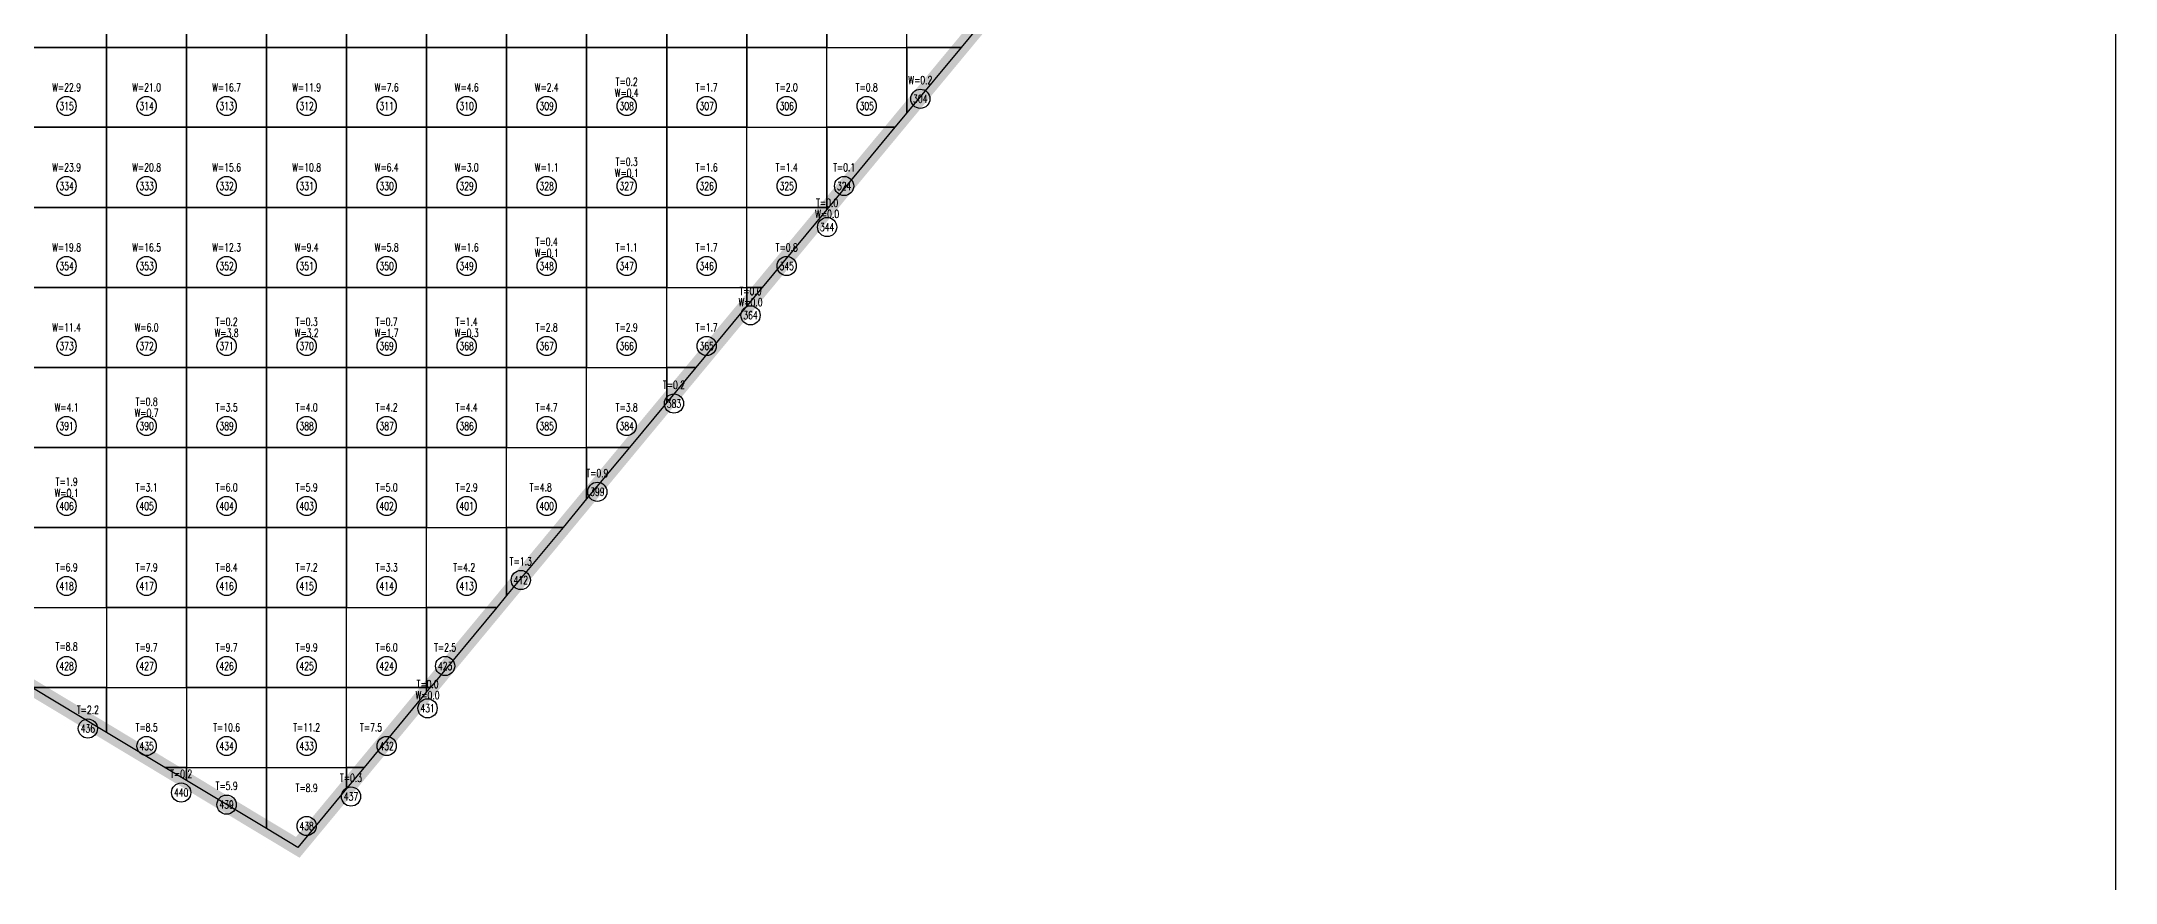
# Model space of a CAD drawing. Extents: x 4283 to 40403, y 1134 to 1764.
# Drawn here: x 28767.1 to 28853.5, y 1573.4 to 1608.4 of the extents above; entities that cross this region are included whole.
import ezdxf
from ezdxf.enums import TextEntityAlignment as Align

# ---------------------------------------------------------------- set-up
doc = ezdxf.new("R2010")
doc.units = 0
for name, color, linetype in [('tdz_2-3方格网', 2, 'Continuous'), ('tdz_2-3方格网计算', 7, 'Continuous'), ('tdz_土方计算图', 7, 'Continuous'), ('tdz_格田', 6, 'Continuous')]:
    doc.layers.add(name, color=color, linetype=linetype)
doc.styles.add('GLandNum', font='txt_____.ttf', dxfattribs={"width": 0.7, "height": 0.5})

msp = doc.modelspace()

# ---------------------------------------------------------------- linework, layer by layer
at = {"layer": 'tdz_2-3方格网', "linetype": 'Continuous'}
for points in [[(28766.434, 1611.521, 2285.158), (28766.434, 1608.188, 2285.169), (28769.767, 1608.188, 2285.133), (28769.767, 1611.521, 2285.073)], [(28769.767, 1611.521, 2285.073), (28769.767, 1608.188, 2285.133), (28773.101, 1608.188, 2285.009), (28773.101, 1611.521, 2284.95)], [(28773.101, 1611.521, 2284.95), (28773.101, 1608.188, 2285.009), (28776.434, 1608.188, 2284.825), (28776.434, 1611.521, 2284.827)], [(28776.434, 1611.521, 2284.827), (28776.434, 1608.188, 2284.825), (28779.767, 1608.188, 2284.643), (28779.767, 1611.521, 2284.699)], [(28779.767, 1611.521, 2284.699), (28779.767, 1608.188, 2284.643), (28783.101, 1608.188, 2284.506), (28783.101, 1611.521, 2284.565)], [(28783.101, 1611.521, 2284.565), (28783.101, 1608.188, 2284.506), (28786.434, 1608.188, 2284.389), (28786.434, 1611.521, 2284.429)], [(28786.434, 1611.521, 2284.429), (28786.434, 1608.188, 2284.389), (28789.767, 1608.188, 2284.265), (28789.767, 1611.521, 2284.277)], [(28789.767, 1611.521, 2284.277), (28789.767, 1608.188, 2284.265), (28793.101, 1608.188, 2284.141), (28793.101, 1611.521, 2284.137)], [(28793.101, 1611.521, 2284.137), (28793.101, 1608.188, 2284.141), (28796.434, 1608.188, 2284.037), (28796.434, 1611.521, 2284.068)], [(28796.434, 1611.521, 2284.068), (28796.434, 1608.188, 2284.037), (28799.767, 1608.188, 2284.009), (28799.767, 1611.521, 2284.041)], [(28799.767, 1611.521, 2284.041), (28799.767, 1608.188, 2284.009), (28803.101, 1608.188, 2284), (28803.101, 1611.521, 2284.013)], [(28805.366, 1608.188, 2284), (28803.101, 1608.188, 2284), (28803.101, 1611.521, 2284.013), (28806.434, 1611.521, 2284), (28806.434, 1609.477, 2284)], [(28766.434, 1608.188, 2285.169), (28766.434, 1604.855, 2285.212), (28769.767, 1604.855, 2285.133), (28769.767, 1608.188, 2285.133)], [(28769.767, 1608.188, 2285.133), (28769.767, 1604.855, 2285.133), (28773.101, 1604.855, 2284.953), (28773.101, 1608.188, 2285.009)], [(28773.101, 1608.188, 2285.009), (28773.101, 1604.855, 2284.953), (28776.434, 1604.855, 2284.769), (28776.434, 1608.188, 2284.825)], [(28776.434, 1608.188, 2284.825), (28776.434, 1604.855, 2284.769), (28779.767, 1604.855, 2284.59), (28779.767, 1608.188, 2284.643)], [(28779.767, 1608.188, 2284.643), (28779.767, 1604.855, 2284.59), (28783.101, 1604.855, 2284.419), (28783.101, 1608.188, 2284.506)], [(28783.101, 1608.188, 2284.506), (28783.101, 1604.855, 2284.419), (28786.434, 1604.855, 2284.31), (28786.434, 1608.188, 2284.389)], [(28786.434, 1608.188, 2284.389), (28786.434, 1604.855, 2284.31), (28789.767, 1604.855, 2284.213), (28789.767, 1608.188, 2284.265)], [(28789.767, 1608.188, 2284.265), (28789.767, 1604.855, 2284.213), (28793.101, 1604.855, 2284.116), (28793.101, 1608.188, 2284.141)], [(28793.101, 1608.188, 2284.141), (28793.101, 1604.855, 2284.116), (28796.434, 1604.855, 2284.019), (28796.434, 1608.188, 2284.037)], [(28796.434, 1608.188, 2284.037), (28796.434, 1604.855, 2284.019), (28799.767, 1604.855, 2284), (28799.767, 1608.188, 2284.009)], [(28802.602, 1604.855, 2284), (28799.767, 1604.855, 2284), (28799.767, 1608.188, 2284.009), (28803.101, 1608.188, 2284), (28803.101, 1605.456, 2284)], [(28803.101, 1608.188, 2284), (28805.366, 1608.188, 2284), (28803.101, 1605.456, 2284)], [(28766.434, 1604.855, 2285.212), (28766.434, 1601.521, 2285.191), (28769.767, 1601.521, 2285.109), (28769.767, 1604.855, 2285.133)], [(28769.767, 1604.855, 2285.133), (28769.767, 1601.521, 2285.109), (28773.101, 1601.521, 2284.903), (28773.101, 1604.855, 2284.953)], [(28773.101, 1604.855, 2284.953), (28773.101, 1601.521, 2284.903), (28776.434, 1601.521, 2284.712), (28776.434, 1604.855, 2284.769)], [(28776.434, 1604.855, 2284.769), (28776.434, 1601.521, 2284.712), (28779.767, 1601.521, 2284.539), (28779.767, 1604.855, 2284.59)], [(28779.767, 1604.855, 2284.59), (28779.767, 1601.521, 2284.539), (28783.101, 1601.521, 2284.375), (28783.101, 1604.855, 2284.419)], [(28783.101, 1604.855, 2284.419), (28783.101, 1601.521, 2284.375), (28786.434, 1601.521, 2284.239), (28786.434, 1604.855, 2284.31)], [(28786.434, 1604.855, 2284.31), (28786.434, 1601.521, 2284.239), (28789.767, 1601.521, 2284.169), (28789.767, 1604.855, 2284.213)], [(28789.767, 1604.855, 2284.213), (28789.767, 1601.521, 2284.169), (28793.101, 1601.521, 2284.076), (28793.101, 1604.855, 2284.116)], [(28793.101, 1604.855, 2284.116), (28793.101, 1601.521, 2284.076), (28796.434, 1601.521, 2284), (28796.434, 1604.855, 2284.019)], [(28796.434, 1601.521, 2284), (28796.434, 1604.855, 2284.019), (28799.767, 1604.855, 2284), (28799.767, 1601.521, 2284)], [(28799.767, 1604.855, 2284), (28802.602, 1604.855, 2284), (28799.839, 1601.521, 2284), (28799.767, 1601.521, 2284)], [(28766.434, 1601.521, 2285.191), (28766.434, 1598.188, 2284.947), (28769.767, 1598.188, 2284.859), (28769.767, 1601.521, 2285.109)], [(28769.767, 1601.521, 2285.109), (28769.767, 1598.188, 2284.859), (28773.101, 1598.188, 2284.662), (28773.101, 1601.521, 2284.903)], [(28773.101, 1601.521, 2284.903), (28773.101, 1598.188, 2284.662), (28776.434, 1598.188, 2284.594), (28776.434, 1601.521, 2284.712)], [(28776.434, 1601.521, 2284.712), (28776.434, 1598.188, 2284.594), (28779.767, 1598.188, 2284.503), (28779.767, 1601.521, 2284.539)], [(28779.767, 1601.521, 2284.539), (28779.767, 1598.188, 2284.503), (28783.101, 1598.188, 2284.338), (28783.101, 1601.521, 2284.375)], [(28783.101, 1601.521, 2284.375), (28783.101, 1598.188, 2284.338), (28786.434, 1598.188, 2284.173), (28786.434, 1601.521, 2284.239)], [(28786.434, 1601.521, 2284.239), (28786.434, 1598.188, 2284.173), (28789.767, 1598.188, 2284.082), (28789.767, 1601.521, 2284.169)], [(28789.767, 1601.521, 2284.169), (28789.767, 1598.188, 2284.082), (28793.101, 1598.188, 2284.021), (28793.101, 1601.521, 2284.076)], [(28793.101, 1601.521, 2284.076), (28793.101, 1598.188, 2284.021), (28796.434, 1598.188, 2284), (28796.434, 1601.521, 2284)], [(28797.076, 1598.188, 2284), (28796.434, 1598.188, 2284), (28796.434, 1601.521, 2284), (28799.767, 1601.521, 2284), (28799.767, 1601.435, 2284)], [(28799.767, 1601.521, 2284), (28799.839, 1601.521, 2284), (28799.767, 1601.435, 2284)], [(28766.434, 1598.188, 2284.947), (28766.434, 1594.855, 2284.701), (28769.767, 1594.855, 2284.585), (28769.767, 1598.188, 2284.859)], [(28769.767, 1598.188, 2284.859), (28769.767, 1594.855, 2284.585), (28773.101, 1594.855, 2284.319), (28773.101, 1598.188, 2284.662)], [(28773.101, 1598.188, 2284.662), (28773.101, 1594.855, 2284.319), (28776.434, 1594.855, 2284.261), (28776.434, 1598.188, 2284.594)], [(28776.434, 1598.188, 2284.594), (28776.434, 1594.855, 2284.261), (28779.767, 1594.855, 2284.189), (28779.767, 1598.188, 2284.503)], [(28779.767, 1598.188, 2284.503), (28779.767, 1594.855, 2284.189), (28783.101, 1594.855, 2284.117), (28783.101, 1598.188, 2284.338)], [(28783.101, 1598.188, 2284.338), (28783.101, 1594.855, 2284.117), (28786.434, 1594.855, 2284.045), (28786.434, 1598.188, 2284.173)], [(28786.434, 1598.188, 2284.173), (28786.434, 1594.855, 2284.045), (28789.767, 1594.855, 2284), (28789.767, 1598.188, 2284.082)], [(28789.767, 1598.188, 2284.082), (28789.767, 1594.855, 2284), (28793.101, 1594.855, 2283.969), (28793.101, 1598.188, 2284.021)], [(28794.312, 1594.855, 2283.975), (28793.101, 1594.855, 2283.969), (28793.101, 1598.188, 2284.021), (28796.434, 1598.188, 2284), (28796.434, 1597.414, 2284)], [(28796.434, 1598.188, 2284), (28797.076, 1598.188, 2284), (28796.434, 1597.414, 2284)], [(28766.434, 1594.855, 2284.701), (28766.434, 1591.521, 2284.507), (28769.767, 1591.521, 2284.42), (28769.767, 1594.855, 2284.585)], [(28769.767, 1594.855, 2284.585), (28769.767, 1591.521, 2284.42), (28773.101, 1591.521, 2284.25), (28773.101, 1594.855, 2284.319)], [(28773.101, 1594.855, 2284.319), (28773.101, 1591.521, 2284.25), (28776.434, 1591.521, 2284.143), (28776.434, 1594.855, 2284.261)], [(28776.434, 1594.855, 2284.261), (28776.434, 1591.521, 2284.143), (28779.767, 1591.521, 2284.107), (28779.767, 1594.855, 2284.189)], [(28779.767, 1594.855, 2284.189), (28779.767, 1591.521, 2284.107), (28783.101, 1591.521, 2284.057), (28783.101, 1594.855, 2284.117)], [(28783.101, 1594.855, 2284.117), (28783.101, 1591.521, 2284.057), (28786.434, 1591.521, 2284.009), (28786.434, 1594.855, 2284.045)], [(28786.434, 1594.855, 2284.045), (28786.434, 1591.521, 2284.009), (28789.767, 1591.521, 2283.934), (28789.767, 1594.855, 2284)], [(28791.549, 1591.521, 2283.942), (28789.767, 1591.521, 2283.934), (28789.767, 1594.855, 2284), (28793.101, 1594.855, 2283.969), (28793.101, 1593.393, 2283.961)], [(28793.101, 1594.855, 2283.969), (28794.312, 1594.855, 2283.975), (28793.101, 1593.393, 2283.961)], [(28766.434, 1591.521, 2284.507), (28766.434, 1588.188, 2284.319), (28769.767, 1588.188, 2284.234), (28769.767, 1591.521, 2284.42)], [(28769.767, 1591.521, 2284.42), (28769.767, 1588.188, 2284.234), (28773.101, 1588.188, 2284.141), (28773.101, 1591.521, 2284.25)], [(28773.101, 1591.521, 2284.25), (28773.101, 1588.188, 2284.141), (28776.434, 1588.188, 2284.066), (28776.434, 1591.521, 2284.143)], [(28776.434, 1591.521, 2284.143), (28776.434, 1588.188, 2284.066), (28779.767, 1588.188, 2284.072), (28779.767, 1591.521, 2284.107)], [(28779.767, 1591.521, 2284.107), (28779.767, 1588.188, 2284.072), (28783.101, 1588.188, 2284.038), (28783.101, 1591.521, 2284.057)], [(28783.101, 1591.521, 2284.057), (28783.101, 1588.188, 2284.038), (28786.434, 1588.188, 2284.115), (28786.434, 1591.521, 2284.009)], [(28788.786, 1588.188, 2283.909), (28786.434, 1588.188, 2284.115), (28786.434, 1591.521, 2284.009), (28789.767, 1591.521, 2283.934), (28789.767, 1589.372, 2283.921)], [(28789.767, 1591.521, 2283.934), (28791.549, 1591.521, 2283.942), (28789.767, 1589.372, 2283.921)], [(28766.434, 1588.188, 2284.319), (28766.434, 1584.855, 2284.173), (28769.767, 1584.855, 2284.097), (28769.767, 1588.188, 2284.234)], [(28769.767, 1588.188, 2284.234), (28769.767, 1584.855, 2284.097), (28773.101, 1584.855, 2284.021), (28773.101, 1588.188, 2284.141)], [(28773.101, 1588.188, 2284.141), (28773.101, 1584.855, 2284.021), (28776.434, 1584.855, 2284), (28776.434, 1588.188, 2284.066)], [(28776.434, 1588.188, 2284.066), (28776.434, 1584.855, 2284), (28779.767, 1584.855, 2284.004), (28779.767, 1588.188, 2284.072)], [(28779.767, 1588.188, 2284.072), (28779.767, 1584.855, 2284.004), (28783.101, 1584.855, 2284.175), (28783.101, 1588.188, 2284.038)], [(28786.022, 1584.855, 2283.875), (28783.101, 1584.855, 2284.175), (28783.101, 1588.188, 2284.038), (28786.434, 1588.188, 2284.115), (28786.434, 1585.351, 2283.881)], [(28786.434, 1588.188, 2284.115), (28788.786, 1588.188, 2283.909), (28786.434, 1585.351, 2283.881)], [(28766.434, 1581.652, 2284.205), (28766.434, 1584.855, 2284.173), (28769.767, 1584.855, 2284.097), (28769.767, 1581.521, 2284.067), (28766.651, 1581.521, 2284.197)], [(28769.767, 1584.855, 2284.097), (28769.767, 1581.521, 2284.067), (28773.101, 1581.521, 2284.015), (28773.101, 1584.855, 2284.021)], [(28773.101, 1584.855, 2284.021), (28773.101, 1581.521, 2284.015), (28776.434, 1581.521, 2283.948), (28776.434, 1584.855, 2284)], [(28776.434, 1584.855, 2284), (28776.434, 1581.521, 2283.948), (28779.767, 1581.521, 2283.803), (28779.767, 1584.855, 2284.004)], [(28779.767, 1581.521, 2283.803), (28779.767, 1584.855, 2284.004), (28783.101, 1584.855, 2284.175), (28783.101, 1581.521, 2283.842)], [(28783.101, 1584.855, 2284.175), (28786.022, 1584.855, 2283.875), (28783.259, 1581.521, 2283.843), (28783.101, 1581.521, 2283.842)], [(28766.651, 1581.521, 2284.197), (28769.767, 1581.521, 2284.067), (28769.767, 1579.647, 2284.079)], [(28769.767, 1579.647, 2284.079), (28769.767, 1581.521, 2284.067), (28773.101, 1581.521, 2284.015), (28773.101, 1578.188, 2283.966), (28772.192, 1578.188, 2283.987)], [(28773.101, 1581.521, 2284.015), (28773.101, 1578.188, 2283.966), (28776.434, 1578.188, 2283.855), (28776.434, 1581.521, 2283.948)], [(28776.434, 1581.521, 2283.948), (28776.434, 1578.188, 2283.855), (28779.767, 1578.188, 2283.894), (28779.767, 1581.521, 2283.803)], [(28780.495, 1578.188, 2283.809), (28779.767, 1578.188, 2283.894), (28779.767, 1581.521, 2283.803), (28783.101, 1581.521, 2283.842), (28783.101, 1581.331, 2283.841)], [(28783.101, 1581.521, 2283.842), (28783.259, 1581.521, 2283.843), (28783.101, 1581.331, 2283.841)], [(28772.192, 1578.188, 2283.987), (28773.101, 1578.188, 2283.966), (28773.101, 1577.641, 2283.952)], [(28773.101, 1577.641, 2283.952), (28773.101, 1578.188, 2283.966), (28776.434, 1578.188, 2283.855), (28776.434, 1575.636, 2283.825)], [(28776.434, 1575.636, 2283.825), (28776.434, 1578.188, 2283.855), (28779.767, 1578.188, 2283.894), (28779.767, 1577.31, 2283.801), (28777.732, 1574.855, 2283.776)], [(28779.767, 1578.188, 2283.894), (28780.495, 1578.188, 2283.809), (28779.767, 1577.31, 2283.801)]]:
    msp.add_polyline3d(points, close=True, dxfattribs=at)
at = {"layer": 'tdz_2-3方格网计算', "color": 7}
for centre in [(28803.667, 1606.044), (28768.101, 1605.743), (28771.434, 1605.743), (28774.767, 1605.743), (28778.101, 1605.743), (28781.434, 1605.743), (28784.767, 1605.743), (28788.101, 1605.743), (28791.434, 1605.743), (28794.767, 1605.743), (28798.101, 1605.743), (28801.434, 1605.743), (28768.101, 1602.41), (28771.434, 1602.41), (28774.767, 1602.41), (28778.101, 1602.41), (28781.434, 1602.41), (28784.767, 1602.41), (28788.101, 1602.41), (28791.434, 1602.41), (28794.767, 1602.41), (28798.101, 1602.41), (28800.494, 1602.41), (28799.785, 1600.7), (28768.101, 1599.077), (28771.434, 1599.077), (28774.767, 1599.077), (28778.101, 1599.077), (28781.434, 1599.077), (28784.767, 1599.077), (28788.101, 1599.077), (28791.434, 1599.077), (28794.767, 1599.077), (28798.101, 1599.077), (28796.594, 1597.023), (28768.101, 1595.743), (28771.434, 1595.743), (28774.767, 1595.743), (28778.101, 1595.743), (28781.434, 1595.743), (28784.767, 1595.743), (28788.101, 1595.743), (28791.434, 1595.743), (28794.767, 1595.743), (28793.404, 1593.346), (28768.101, 1592.41), (28771.434, 1592.41), (28774.767, 1592.41), (28778.101, 1592.41), (28781.434, 1592.41), (28784.767, 1592.41), (28788.101, 1592.41), (28791.434, 1592.41), (28790.213, 1589.669), (28768.101, 1589.077), (28771.434, 1589.077), (28774.767, 1589.077), (28778.101, 1589.077), (28781.434, 1589.077), (28784.767, 1589.077), (28788.101, 1589.077), (28768.101, 1585.743), (28771.434, 1585.743), (28774.767, 1585.743), (28778.101, 1585.743), (28781.434, 1585.743), (28784.767, 1585.743), (28787.022, 1585.992), (28768.101, 1582.41), (28771.434, 1582.41), (28774.767, 1582.41), (28778.101, 1582.41), (28781.434, 1582.41), (28783.871, 1582.41), (28783.14, 1580.648), (28768.988, 1579.806), (28771.434, 1579.077), (28774.767, 1579.077), (28778.101, 1579.077), (28781.434, 1579.077), (28772.874, 1577.137), (28774.767, 1576.635), (28779.949, 1576.971), (28778.101, 1575.743)]:
    msp.add_circle(centre, 0.4, dxfattribs=at)
at = {"layer": 'tdz_土方计算图', "linetype": 'Continuous'}
msp.add_lwpolyline([(28853.46, 1672.357), (28853.46, 1512.357)], dxfattribs=at)
at = {"layer": 'tdz_格田', "linetype": 'Continuous', "const_width": 0.667}
msp.add_lwpolyline([(28840.486, 1650.552), (28777.732, 1574.855), (28736.434, 1599.701), (28804.525, 1669.86), (28840.486, 1650.552)], close=True, dxfattribs=at)

# ---------------------------------------------------------------- texts
at = {"layer": 'tdz_2-3方格网计算', "color": 173, "style": 'GLandNum', "width": 0.7}
for s, p in [('W=22.9', (28768.101, 1606.521)), ('W=21.0', (28771.434, 1606.521)), ('W=16.7', (28774.767, 1606.521)), ('W=11.9', (28778.101, 1606.521)), ('W=7.6', (28781.434, 1606.521)), ('W=4.6', (28784.767, 1606.521)), ('W=2.4', (28788.101, 1606.521)), ('W=0.4', (28791.434, 1606.288)), ('W=0.2', (28803.667, 1606.822)), ('W=23.9', (28768.101, 1603.188)), ('W=20.8', (28771.434, 1603.188)), ('W=15.6', (28774.767, 1603.188)), ('W=10.8', (28778.101, 1603.188)), ('W=6.4', (28781.434, 1603.188)), ('W=3.0', (28784.767, 1603.188)), ('W=1.1', (28788.101, 1603.188)), ('W=0.1', (28791.434, 1602.955)), ('W=0.0', (28799.785, 1601.245)), ('W=19.8', (28768.101, 1599.855)), ('W=16.5', (28771.434, 1599.855)), ('W=12.3', (28774.767, 1599.855)), ('W=9.4', (28778.101, 1599.855)), ('W=5.8', (28781.434, 1599.855)), ('W=1.6', (28784.767, 1599.855)), ('W=0.1', (28788.101, 1599.621)), ('W=0.0', (28796.594, 1597.568)), ('W=11.4', (28768.101, 1596.521)), ('W=6.0', (28771.434, 1596.521)), ('W=3.8', (28774.767, 1596.288)), ('W=3.2', (28778.101, 1596.288)), ('W=1.7', (28781.434, 1596.288)), ('W=0.3', (28784.767, 1596.288)), ('W=4.1', (28768.101, 1593.188)), ('W=0.7', (28771.434, 1592.955)), ('W=0.1', (28768.101, 1589.621)), ('W=0.0', (28783.14, 1581.193))]:
    msp.add_text(s, height=0.3333, dxfattribs=at).set_placement(p, align=Align.MIDDLE_CENTER)
at = {"layer": 'tdz_2-3方格网计算', "color": 2, "style": 'GLandNum', "width": 0.7}
for s, p in [('T=0.2', (28791.434, 1606.755)), ('T=1.7', (28794.767, 1606.521)), ('T=2.0', (28798.101, 1606.521)), ('T=0.8', (28801.434, 1606.521)), ('T=0.3', (28791.434, 1603.421)), ('T=1.6', (28794.767, 1603.188)), ('T=1.4', (28798.101, 1603.188)), ('T=0.1', (28800.494, 1603.188)), ('T=0.0', (28799.785, 1601.711)), ('T=0.4', (28788.101, 1600.088)), ('T=1.1', (28791.434, 1599.855)), ('T=1.7', (28794.767, 1599.855)), ('T=0.8', (28798.101, 1599.855)), ('T=0.0', (28796.594, 1598.034)), ('T=0.2', (28774.767, 1596.755)), ('T=0.3', (28778.101, 1596.755)), ('T=0.7', (28781.434, 1596.755)), ('T=1.4', (28784.767, 1596.755)), ('T=2.8', (28788.101, 1596.521)), ('T=2.9', (28791.434, 1596.521)), ('T=1.7', (28794.767, 1596.521)), ('T=0.2', (28793.404, 1594.124)), ('T=0.8', (28771.434, 1593.421)), ('T=3.5', (28774.767, 1593.188)), ('T=4.0', (28778.101, 1593.188)), ('T=4.2', (28781.434, 1593.188)), ('T=4.4', (28784.767, 1593.188)), ('T=4.7', (28788.101, 1593.188)), ('T=3.8', (28791.434, 1593.188)), ('T=1.9', (28768.101, 1590.088)), ('T=3.1', (28771.434, 1589.855)), ('T=6.0', (28774.767, 1589.855)), ('T=5.9', (28778.101, 1589.855)), ('T=5.0', (28781.434, 1589.855)), ('T=2.9', (28784.767, 1589.855)), ('T=4.8', (28787.855, 1589.855)), ('T=0.9', (28790.213, 1590.447)), ('T=6.9', (28768.101, 1586.521)), ('T=7.9', (28771.434, 1586.521)), ('T=8.4', (28774.767, 1586.521)), ('T=7.2', (28778.101, 1586.521)), ('T=3.3', (28781.434, 1586.521)), ('T=4.2', (28784.664, 1586.521)), ('T=1.3', (28787.022, 1586.77)), ('T=8.8', (28768.101, 1583.221)), ('T=9.7', (28771.434, 1583.188)), ('T=9.7', (28774.767, 1583.188)), ('T=9.9', (28778.101, 1583.188)), ('T=6.0', (28781.434, 1583.188)), ('T=2.5', (28783.871, 1583.188)), ('T=0.0', (28783.14, 1581.659)), ('T=2.2', (28768.988, 1580.584)), ('T=8.5', (28771.434, 1579.855)), ('T=10.6', (28774.767, 1579.855)), ('T=11.2', (28778.101, 1579.855)), ('T=7.5', (28780.783, 1579.855)), ('T=0.2', (28772.874, 1577.914)), ('T=0.3', (28779.949, 1577.749)), ('T=5.9', (28774.767, 1577.413)), ('T=8.9', (28778.101, 1577.33))]:
    msp.add_text(s, height=0.3333, dxfattribs=at).set_placement(p, align=Align.MIDDLE_CENTER)
at = {"layer": 'tdz_2-3方格网计算', "color": 7, "style": 'GLandNum', "width": 0.7}
for s, p in [('315', (28768.101, 1605.743)), ('314', (28771.434, 1605.743)), ('313', (28774.767, 1605.743)), ('312', (28778.101, 1605.743)), ('311', (28781.434, 1605.743)), ('310', (28784.767, 1605.743)), ('309', (28788.101, 1605.743)), ('308', (28791.434, 1605.743)), ('307', (28794.767, 1605.743)), ('306', (28798.101, 1605.743)), ('305', (28801.434, 1605.743)), ('304', (28803.667, 1606.044)), ('334', (28768.101, 1602.41)), ('333', (28771.434, 1602.41)), ('332', (28774.767, 1602.41)), ('331', (28778.101, 1602.41)), ('330', (28781.434, 1602.41)), ('329', (28784.767, 1602.41)), ('328', (28788.101, 1602.41)), ('327', (28791.434, 1602.41)), ('326', (28794.767, 1602.41)), ('325', (28798.101, 1602.41)), ('324', (28800.494, 1602.41)), ('344', (28799.785, 1600.7)), ('354', (28768.101, 1599.077)), ('353', (28771.434, 1599.077)), ('352', (28774.767, 1599.077)), ('351', (28778.101, 1599.077)), ('350', (28781.434, 1599.077)), ('349', (28784.767, 1599.077)), ('348', (28788.101, 1599.077)), ('347', (28791.434, 1599.077)), ('346', (28794.767, 1599.077)), ('345', (28798.101, 1599.077)), ('364', (28796.594, 1597.023)), ('373', (28768.101, 1595.743)), ('372', (28771.434, 1595.743)), ('371', (28774.767, 1595.743)), ('370', (28778.101, 1595.743)), ('369', (28781.434, 1595.743)), ('368', (28784.767, 1595.743)), ('367', (28788.101, 1595.743)), ('366', (28791.434, 1595.743)), ('365', (28794.767, 1595.743)), ('383', (28793.404, 1593.346)), ('391', (28768.101, 1592.41)), ('390', (28771.434, 1592.41)), ('389', (28774.767, 1592.41)), ('388', (28778.101, 1592.41)), ('387', (28781.434, 1592.41)), ('386', (28784.767, 1592.41)), ('385', (28788.101, 1592.41)), ('384', (28791.434, 1592.41)), ('406', (28768.101, 1589.077)), ('405', (28771.434, 1589.077)), ('404', (28774.767, 1589.077)), ('403', (28778.101, 1589.077)), ('402', (28781.434, 1589.077)), ('401', (28784.767, 1589.077)), ('400', (28788.101, 1589.077)), ('399', (28790.213, 1589.669)), ('418', (28768.101, 1585.743)), ('417', (28771.434, 1585.743)), ('416', (28774.767, 1585.743)), ('415', (28778.101, 1585.743)), ('414', (28781.434, 1585.743)), ('413', (28784.767, 1585.743)), ('412', (28787.022, 1585.992)), ('428', (28768.101, 1582.41)), ('427', (28771.434, 1582.41)), ('426', (28774.767, 1582.41)), ('425', (28778.101, 1582.41)), ('424', (28781.434, 1582.41)), ('423', (28783.871, 1582.41)), ('431', (28783.14, 1580.648)), ('436', (28768.988, 1579.806)), ('435', (28771.434, 1579.077)), ('434', (28774.767, 1579.077)), ('433', (28778.101, 1579.077)), ('432', (28781.434, 1579.077)), ('440', (28772.874, 1577.137)), ('437', (28779.949, 1576.971)), ('439', (28774.767, 1576.635)), ('438', (28778.101, 1575.743))]:
    msp.add_text(s, height=0.3333, dxfattribs=at).set_placement(p, align=Align.MIDDLE_CENTER)

doc.saveas('drawing.dxf')
